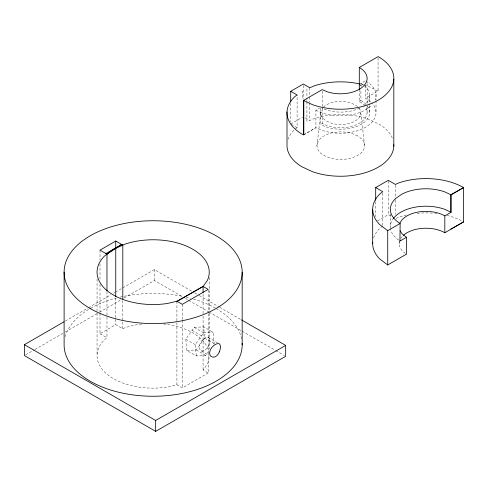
<?xml version="1.0" encoding="UTF-8"?>
<svg xmlns="http://www.w3.org/2000/svg" width="488" height="488" viewBox="0 0 488 488"><rect width="100%" height="100%" fill="white"/><g stroke="black" fill="none" stroke-linecap="round" stroke-linejoin="round"><path stroke-width="0.37" stroke-dasharray="2.44 1.83" d="M322.245 106.469L322.251 91.073M364.89 106.158A26.712 15.421 0 0 0 359.296 101.425L359.302 90.286M316.95 145.668L320.756 112.954M208.663 351.262L205.735 355.398L196.298 355.953L186.855 350.506L185.8 339.227L194.194 327.387L203.63 326.832L213.073 332.285L214.122 343.564L213.286 344.748M196.298 355.953L195.249 344.674L203.636 332.84L213.073 332.285M186.855 350.506L196.292 349.945L204.679 338.111L203.63 326.832M208.181 313.717L208.181 372.997L203.081 370.05L207.321 364.139A56.09 32.385 0 0 0 209.224 356.46M106.97 291.397L106.97 337.757L104.566 339.569A56.09 32.385 0 0 0 108.641 375.473A56.09 32.385 0 0 0 167.659 387.039L176.912 384.825L182.299 387.942L208.181 372.997M382.812 226.017L379.816 228.274A53.259 30.75 0 0 0 373.418 238.541M295.405 128.905L297.101 127.697L297.101 94.983M303.817 134.932L315.907 127.588L315.907 110.136L319.469 108.092M359.302 84.345L365.5 80.764M359.296 101.425L360.9 100.485L360.9 89.341M320.653 108.153L320.653 124.495L322.251 123.556L327.058 125.684A26.712 15.421 0 0 0 357.832 124.019A26.712 15.421 0 0 0 365.274 106.695M290.708 124.007L302.67 117.102M370.648 101.827L365.5 98.21L378.072 90.951L378.072 56.638M303.481 134.761L316.078 127.703A35.612 20.563 0 0 0 362.206 128.954A35.612 20.563 0 0 0 371.685 102.858M65.313 321.049L87.755 308.099M88.413 307.714L110.849 294.764M113.491 293.239L114.808 292.477M115.467 292.092L122.067 288.286M122.726 287.902L154.403 269.614L192.004 291.324M25.718 354.819L34.3 349.865M34.959 349.481L64.654 332.334M65.313 331.956L96.99 313.668M99.631 312.143L120.749 299.949M124.05 298.046L154.403 280.521L182.768 296.893M100.009 313.217L100.009 333.737L115.748 324.648L122.811 328.729L125.099 327.71A56.09 32.385 0 0 1 142.905 323.916M377.578 220.814L388.277 214.635L390.87 216.129M396.055 218.459L399.312 217.02A53.259 30.75 0 0 1 406.278 215.068M305.238 117.858L309.758 120.469L314.888 118.309A53.418 30.842 0 0 1 368.294 119.096L379.133 124.159A53.418 30.842 0 0 1 392.883 139.611M378.072 90.951L368.294 86.382A53.418 30.842 0 0 0 364.225 85.083M291.348 124.379L297.101 127.697M194.645 292.849L198.598 295.13M199.256 295.514L219.051 306.94M219.71 307.318L240.816 319.506M185.409 298.418L188.045 299.943M188.704 300.321L208.492 311.747M209.157 312.131L241.475 330.791M242.133 331.169L275.116 350.213M275.775 350.591L284.351 355.545M194.194 327.387L203.636 332.84M208.15 337.409L217.55 342.838M192.101 330.339L201.544 335.787M204.679 338.111L214.122 343.564M185.8 339.227L195.249 344.674M201.221 350.829L209.145 355.404M196.292 349.945L205.735 355.398M100.009 333.737L106.97 337.757M366.073 81.16L370.648 84.381A35.612 20.563 0 0 1 375.095 99.906M315.907 110.136L316.078 110.257A35.612 20.563 0 0 0 371.825 104.932M405.443 253.339L402.807 251.357A26.712 15.421 0 0 1 399.867 240.303M360.821 112.954L364.627 145.668M322.245 108.696L322.251 123.556M399.233 241.444L399.233 243.646M395.402 185.184L395.402 199.354M395.402 200.098L395.402 214.275M390.345 213.964L390.345 226.103M388.277 181.066L388.277 214.635M382.812 193.199L382.812 225.273M376.004 94.568L376.004 99.875M376.004 100.632L376.004 112.014M375.687 201.764L375.687 216.684M369.709 95.129L369.709 104.786M369.709 105.53L369.709 112.216M367.122 83.662L367.122 105.536M367.122 106.293L367.122 112.332M365.5 85.315L365.5 98.21M309.758 87.755L309.758 96.124M309.758 96.886L309.758 102.212M309.758 102.968L309.758 120.469M306.921 88.944L306.921 97.313M306.921 98.076L306.921 101.12M306.921 101.876L306.921 121.658M303.298 85.546L303.298 99.241M302.749 90.951L302.749 99.32M290.708 103.468L290.708 121.726M209.236 277.477L209.236 310.161M209.236 313.198L209.236 348.92M208.181 290.153L208.181 312.954M203.081 294.05L203.081 315.333M203.081 316.09L203.081 370.05M182.299 304.341L182.299 319.536M182.299 320.299L182.299 387.942M176.912 301.224L176.912 384.825M154.403 269.614L154.403 280.521M122.811 300.608L122.811 328.729M115.748 298.046L115.748 324.648M100.009 250.137L100.009 260.012M100.009 263.813L100.009 279.776M100.009 284.333L100.009 312.454M97.051 278.996L97.051 312.436M97.051 313.198L97.051 355.758M287.975 139.513A53.418 30.842 0 0 1 294.844 129.308M361.388 84.326A53.418 30.842 0 0 1 363.523 84.888M364.573 85.9A28.938 16.708 0 0 1 364.573 104.908M359.741 108.025A28.938 16.708 0 0 1 323.202 108.678M360.9 83.399A28.938 16.708 0 0 1 364.017 85.455M359.089 108.251A20.032 11.566 0 0 1 354.19 121.549A20.032 11.566 0 0 1 330.772 122.97L326.618 121.134A20.032 11.566 0 0 1 322.94 107.702M323.44 107.171A20.032 11.566 0 0 1 350.805 102.938L354.953 104.78A20.032 11.566 0 0 1 357.686 106.744M367.537 106.134A28.938 16.708 0 0 1 357.021 126.313A28.938 16.708 0 0 1 320.653 124.495M360.9 100.485A28.938 16.708 0 0 1 367.104 105.561M65.246 336.659A89.036 51.405 0 0 1 88.84 309.3M90.792 308.16A89.036 51.405 0 0 1 116.473 298.009M120.194 297.101A89.036 51.405 0 0 1 123.214 296.442M123.976 296.289A89.036 51.405 0 0 1 183.067 296.442M186.093 297.101A89.036 51.405 0 0 1 190.546 298.205M193.443 299.016A89.036 51.405 0 0 1 215.495 308.16M216.099 308.507A89.036 51.405 0 0 1 241.578 338.892M163.376 323.916A56.09 32.385 0 0 1 208.583 350.829M398.708 240.029A35.612 20.563 0 0 1 390.498 228.793M390.4 228.116A35.612 20.563 0 0 1 392.895 219.118M417.167 213.317A53.259 30.75 0 0 1 433.991 213.25M434.716 213.317A53.259 30.75 0 0 1 436.882 213.555M447.038 215.415A53.259 30.75 0 0 1 462.984 221.552M400.727 238.559A26.712 15.421 0 0 1 402.807 235.936M357.643 135.939L352.708 133.749A23.839 13.762 0 0 0 321.873 137.293A23.839 13.762 0 0 0 323.928 155.404L328.869 157.587A23.839 13.762 0 0 0 359.699 154.049A23.839 13.762 0 0 0 357.643 135.939M205.119 350.024A7.57 4.368 -60 0 0 209.084 338.062A7.57 4.368 -60 0 0 199.848 344.266A7.57 4.368 -60 0 0 205.119 350.024"/><path stroke-width="0.73" d="M303.817 100.619L303.817 134.932L303.481 134.761L303.499 100.436L322.251 89.609L327.058 91.732A26.712 15.421 0 0 0 361.602 87.767A26.712 15.421 0 0 0 359.296 67.478L378.072 56.638L379.133 57.133A53.418 30.842 0 0 1 381.951 97.771A53.418 30.842 0 0 1 312.534 104.688L303.499 100.436M359.302 89.542L359.296 67.478M121.652 244.457L106.97 254.156L106.97 290.635M290.708 101.943L290.708 91.293L303.298 84.028L309.758 87.755L314.888 85.601A53.418 30.842 0 0 1 359.217 83.826M122.811 299.083L122.811 245.122L115.748 241.048L100.009 250.137L107.073 254.211M121.963 245.501L122.714 245.067L121.555 244.525L105.914 253.546M241.475 319.884L285.669 345.4L285.669 356.307L155.666 431.361L24.4 355.581L24.4 344.674L63.995 321.812M177.199 301.395L203.081 286.45L207.321 280.539A56.09 32.385 0 0 0 187.288 246.464A56.09 32.385 0 0 0 125.099 244.11L113.478 249.258L104.566 255.968A56.09 32.385 0 0 0 108.641 291.873A56.09 32.385 0 0 0 167.659 303.438L176.912 301.224L203.081 286.45L203.081 292.532M375.687 200.269L375.687 187.593L388.277 180.322L395.402 184.434L399.312 182.707A53.259 30.75 0 0 1 463.6 187.593L463.6 221.906L444.824 232.745A26.712 15.421 0 0 0 403.32 235.448M400.142 230.775A26.712 15.421 0 0 0 402.807 234.49L406.492 237.266L406.492 254.132L387.74 264.96L387.722 230.653L400.148 223.486L399.94 240.834M400.148 223.486L399.94 223.382A35.612 20.563 0 0 1 395.701 198.47L401.606 194.322A35.612 20.563 0 0 1 444.757 191.876L451.028 194.852L463.6 187.593L450.851 194.767L450.851 212.213M400.148 240.932L406.492 237.266M400.142 222.79A26.712 15.421 0 0 1 444.824 215.879L451.028 212.298L451.028 194.852M24.4 344.674L155.666 420.461L285.669 345.4M450.851 229.079L463.6 221.906M303.481 134.761L301.688 133.938A53.418 30.842 0 0 1 294.844 96.593L297.101 94.983L290.708 91.293M451.028 212.298L444.757 209.321A35.612 20.563 0 0 0 393.291 218.563M375.687 187.593L382.812 191.705L379.816 193.962A53.259 30.75 0 0 0 379.816 224.706L387.722 230.653M387.74 264.96L379.816 259.018A53.259 30.75 0 0 1 372.74 242.194M202.794 286.285L208.181 289.396L182.299 304.341L176.912 301.224M359.302 84.345L361.431 85.949M444.824 215.879L444.824 232.745M393.816 79.166L393.816 146.193M372.68 209.334L372.68 243.646M287.011 111.904L287.011 144.619A53.418 30.842 0 0 0 301.688 166.652L312.534 171.715A53.418 30.842 0 0 0 367.037 172.142A53.418 30.842 0 0 0 393.816 144.735M242.176 272.158L242.176 344.851M155.666 420.461L155.666 431.361M115.748 241.048L115.748 296.527M64.111 272.158L64.111 344.851A89.036 51.405 0 0 0 154.428 396.25A89.036 51.405 0 0 0 242.139 343.369M219.338 351.866C218.337 355.337 214.183 359.058 210.724 356.203A7.521 4.874 -53 0 1 211.084 348.53C212.786 345.992 215.623 343.442 218.801 343.558L219.618 344.144A7.521 3.739 -66.1 0 1 219.338 351.866M90.188 308.507A89.036 51.405 0 0 0 239.144 285.462A89.036 51.405 0 0 0 130.101 222.504A89.036 51.405 0 0 0 90.188 308.507"/></g></svg>
